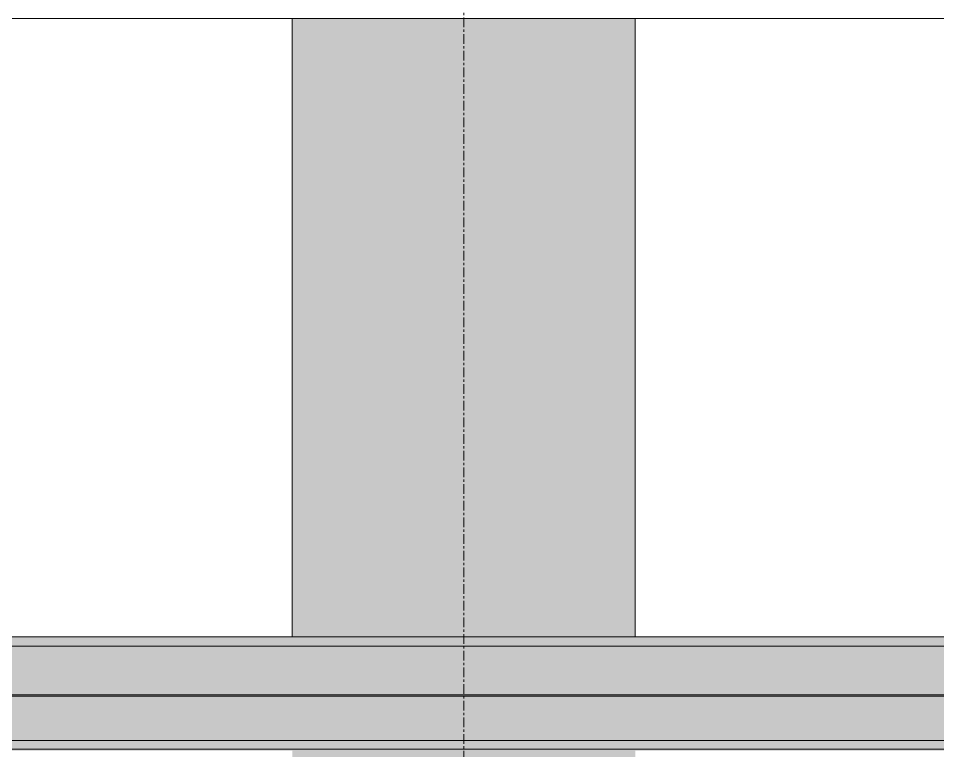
# Model space of a CAD drawing. Header units: inches. Extents: x 20426 to 92531, y -195 to 750.
# Drawn here: x 25295.34 to 25343.59, y 286.77 to 325.2 of the extents above; entities that cross this region are included whole.
import ezdxf

# ---------------------------------------------------------------- set-up
doc = ezdxf.new("R2010")
doc.units = ezdxf.units.IN
doc.header["$MEASUREMENT"] = 0
doc.linetypes.add('Grid Line 1_2_', pattern=[0.875, 0.5, -0.125, 0.125, -0.125])
for name, color, linetype, lineweight in [('A-GLAZ-CWMG', 51, 'Continuous', 9), ('S-BEAM', 12, 'Continuous', 9), ('S-COLS', 52, 'Continuous', 9), ('S-GRID', 1, 'Continuous', 9)]:
    doc.layers.add(name, color=color, linetype=linetype, lineweight=lineweight)

# ---------------------------------------------------------------- blocks, each defined once
blk = doc.blocks.new('Girt_Z - 8_D-V30-Elevation - South')
at = {"layer": 'S-BEAM'}
for points in [[(25949.144, 292.25), (25971.39, 292.25), (25971.39, 292.732), (22795.772, 292.732), (22795.772, 292.25), (25931.865, 292.25)], [(25949.144, 289.883), (25971.39, 289.883), (25971.39, 292.25), (22795.772, 292.25), (22795.772, 289.883), (25931.865, 289.883)], [(25003.119, 289.695), (25971.39, 289.72), (25971.39, 289.883), (22795.772, 289.883), (22795.772, 289.695), (24998.799, 289.695)], [(25668.36, 289.62), (25971.39, 289.658), (25971.39, 289.695), (22795.772, 289.658), (22795.772, 289.62), (25666.2, 289.62)], [(25949.144, 287.301), (25971.39, 287.301), (25971.39, 289.62), (22795.772, 289.62), (22795.772, 287.301), (25931.865, 287.301)], [(25949.144, 286.852), (25971.39, 286.852), (25971.39, 287.301), (22795.772, 287.301), (22795.772, 286.852), (25931.865, 286.852)], [(25971.39, 286.768), (25971.39, 286.852), (22795.772, 286.852), (22795.772, 286.768), (25949.144, 286.768)]]:
    blk.add_hatch(color=256, dxfattribs=at).paths.add_polyline_path(points, flags=0)
for p, q in [((22795.772, 292.732), (25971.39, 292.732)), ((22795.772, 292.25), (25971.39, 292.25)), ((22795.772, 289.695), (25971.39, 289.695)), ((22795.772, 289.62), (25971.39, 289.62)), ((22795.772, 287.301), (25971.39, 287.301)), ((22795.772, 286.852), (25971.39, 286.852))]:
    blk.add_line(p, q, dxfattribs=at)
blk = doc.blocks.new('Rectangular Mullion - Profile_Polycarbonate_Upper and left-839480-Elevation - South')
at = {"layer": 'A-GLAZ-CWMG'}
blk.add_line((25981.508, 325.204), (22795.772, 325.204), dxfattribs=at)

msp = doc.modelspace()

# ---------------------------------------------------------------- hatches: boundary and pattern name
at = {"layer": 'S-COLS'}
h = msp.add_hatch(color=256, dxfattribs=at)
h.paths.add_polyline_path([(25315.714, 2.244), (25315.714, 45.518), (25309.714, 45.518), (25309.714, 2.244)], flags=0)
h.paths.add_polyline_path([(25321.714, 2.244), (25327.714, 2.244), (25327.714, 45.518), (25321.714, 45.518), (25321.714, 20.133)], flags=0)
h.paths.add_polyline_path([(25315.714, 48.555), (25315.714, 93.768), (25309.714, 93.768), (25309.714, 48.555)], flags=0)
h.paths.add_polyline_path([(25321.714, 48.555), (25327.714, 48.555), (25327.714, 93.768), (25321.714, 93.768), (25321.714, 57.638)], flags=0)
h.paths.add_polyline_path([(25327.714, 196.232), (25327.714, 238.518), (25309.714, 238.518), (25309.714, 196.232)], flags=0)
h.paths.add_polyline_path([(25327.714, 244.482), (25327.714, 286.768), (25309.714, 286.768), (25309.714, 244.482)], flags=0)
h.paths.add_polyline_path([(25327.714, 292.732), (25327.714, 325.204), (25309.714, 325.204), (25309.714, 292.732)], flags=0)

# ---------------------------------------------------------------- linework, layer by layer
for p, q in [((25309.714, 292.732), (25309.714, 325.204)), ((25327.714, 325.204), (25327.714, 292.732))]:
    msp.add_line(p, q, dxfattribs=at)
at = {"layer": 'S-GRID', "linetype": 'Grid Line 1_2_'}
msp.add_line((25318.714, -132), (25318.714, 573.765), dxfattribs=at)

# ---------------------------------------------------------------- block references
at = {"layer": 'A-GLAZ-CWMG'}
msp.add_blockref('Rectangular Mullion - Profile_Polycarbonate_Upper and left-839480-Elevation - South', (1943.324, 0), dxfattribs=at)
at = {"layer": 'S-BEAM'}
msp.add_blockref('Girt_Z - 8_D-V30-Elevation - South', (1943.324, 0), dxfattribs=at)

doc.saveas('drawing.dxf')
